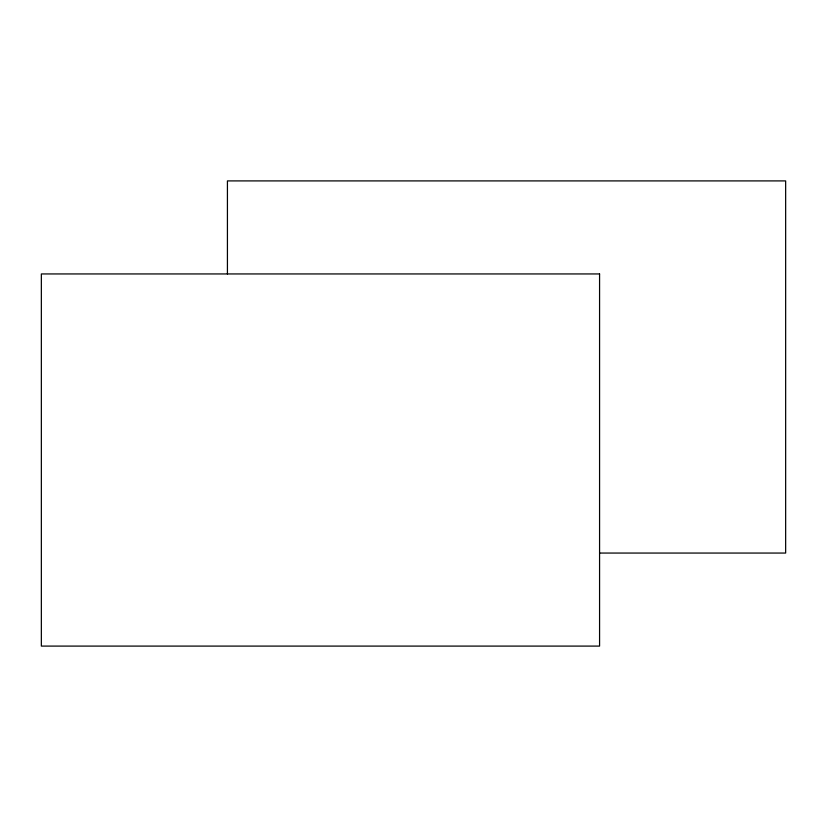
<?xml version="1.0" encoding="UTF-8"?>
<svg xmlns="http://www.w3.org/2000/svg" width="827" height="827" viewBox="0 0 827 827"><rect width="100%" height="100%" fill="white"/><g stroke="black" fill="none" stroke-linecap="round" stroke-linejoin="round"><path stroke-width="1.24" d="M599.575 553.056L785.65 553.056L785.65 180.906L227.425 180.906L227.425 273.944M599.575 273.944L41.35 273.944L41.35 646.094L599.575 646.094L599.575 273.944"/></g></svg>
